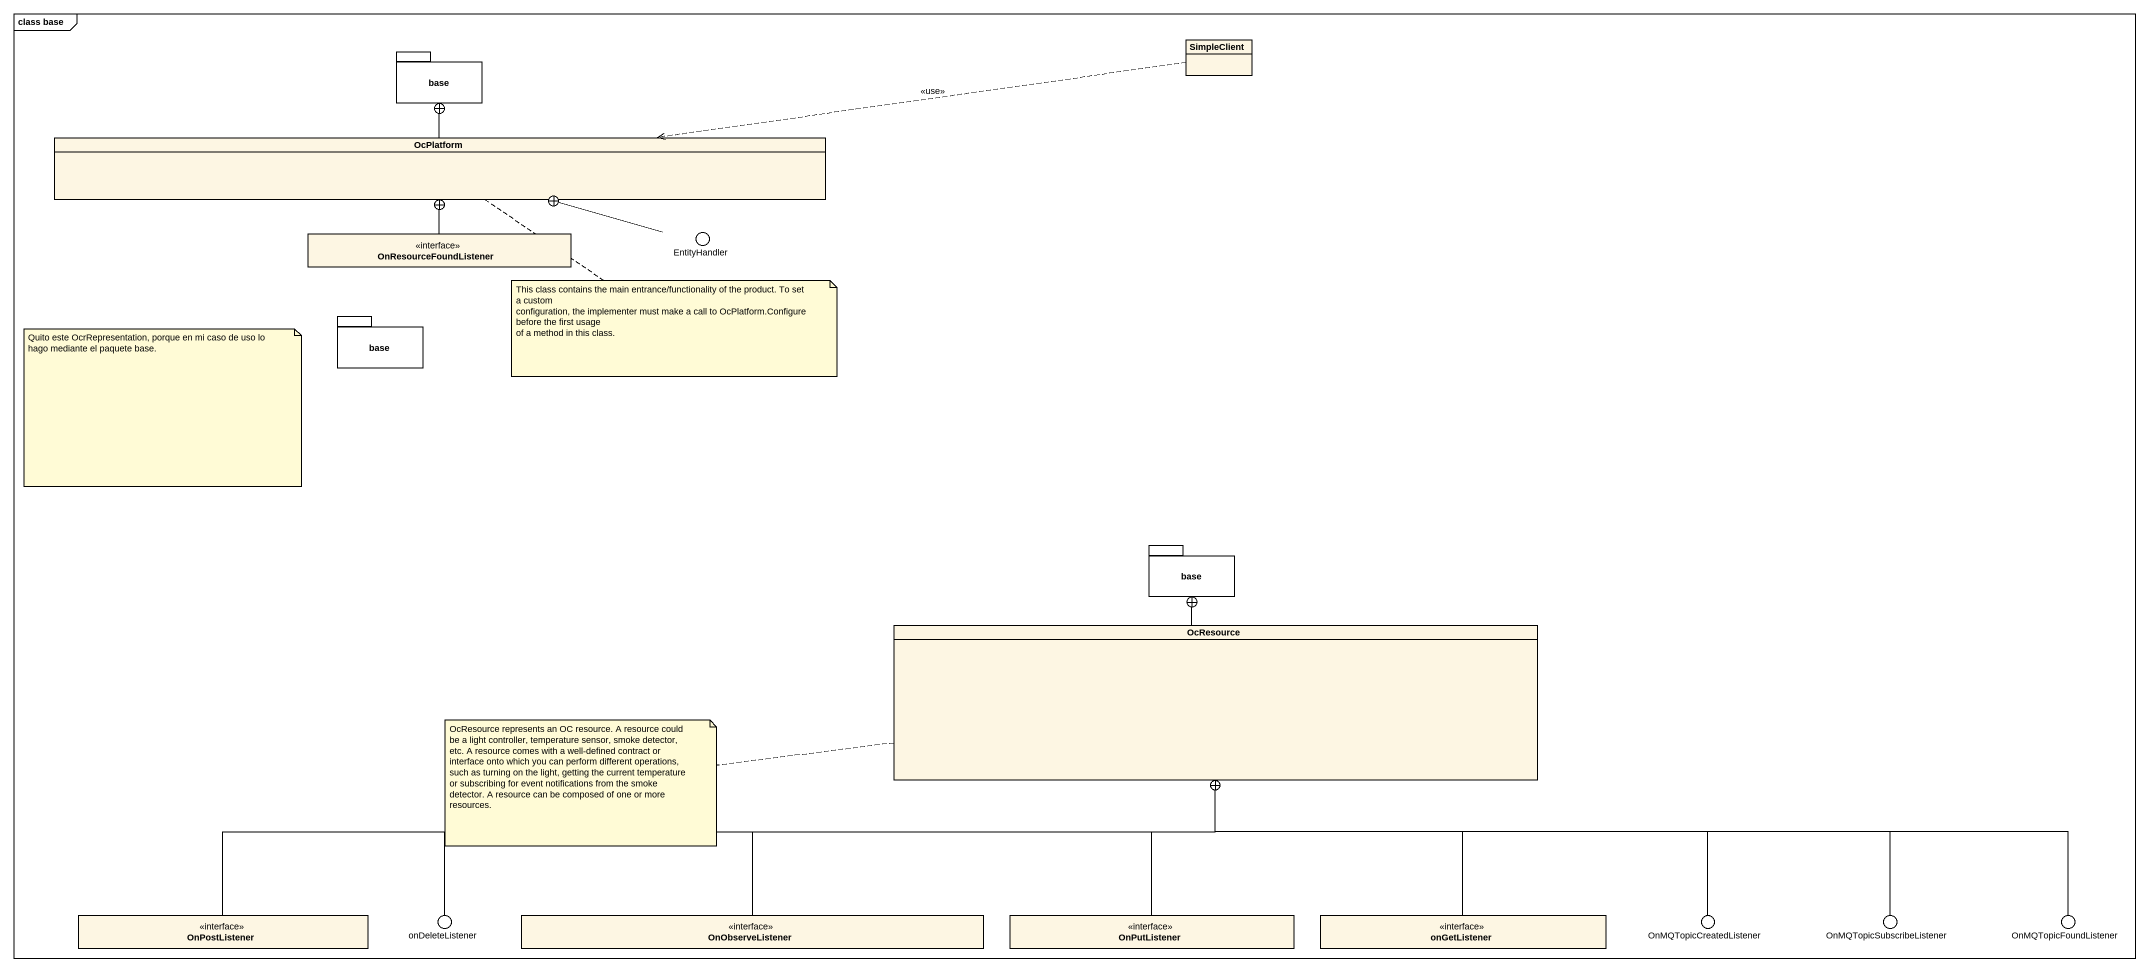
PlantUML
@startuml
mainframe class base
allowmixing
hide circle
hide empty members
class SimpleClient
package base {
}
class OcPlatform
interface OnResourceFoundListener
() EntityHandler
package "base" as base_2 {
}
package "base" as base_3 {
}
class OcResource
interface OnPostListener
() onDeleteListener
interface OnObserveListener
interface OnPutListener
interface onGetListener
() OnMQTopicCreatedListener
() OnMQTopicSubscribeListener
() OnMQTopicFoundListener
SimpleClient .left.> OcPlatform : <<use>>
OcPlatform -up-+ base
OnResourceFoundListener -up-+ OcPlatform
EntityHandler -left-+ OcPlatform
OcResource -up-+ base_3
OnPostListener -right-+ OcResource
onDeleteListener -right-+ OcResource
OnObserveListener -right-+ OcResource
OnPutListener -up-+ OcResource
onGetListener -up-+ OcResource
OnMQTopicCreatedListener -left-+ OcResource
OnMQTopicSubscribeListener -left-+ OcResource
OnMQTopicFoundListener -left-+ OcResource
note bottom of OcPlatform
  This class contains the main entrance/functionality of the product. To set a custom
  configuration, the implementer must make a call to OcPlatform.Configure before the first usage
  of a method in this class.
end note
note as N2
  Quito este OcrRepresentation, porque en mi caso de uso lo hago mediante el paquete base.
end note
note left of OcResource : OcResource represents an OC resource. A resource could be a light controller, temperature sensor, smoke detector, etc. A resource comes with a well-defined contract or interface onto which you can perform different operations, such as turning on the light, getting the current temperature or subscribing for event notifications from the smoke detector. A resource can be composed of one or more resources.
@enduml
